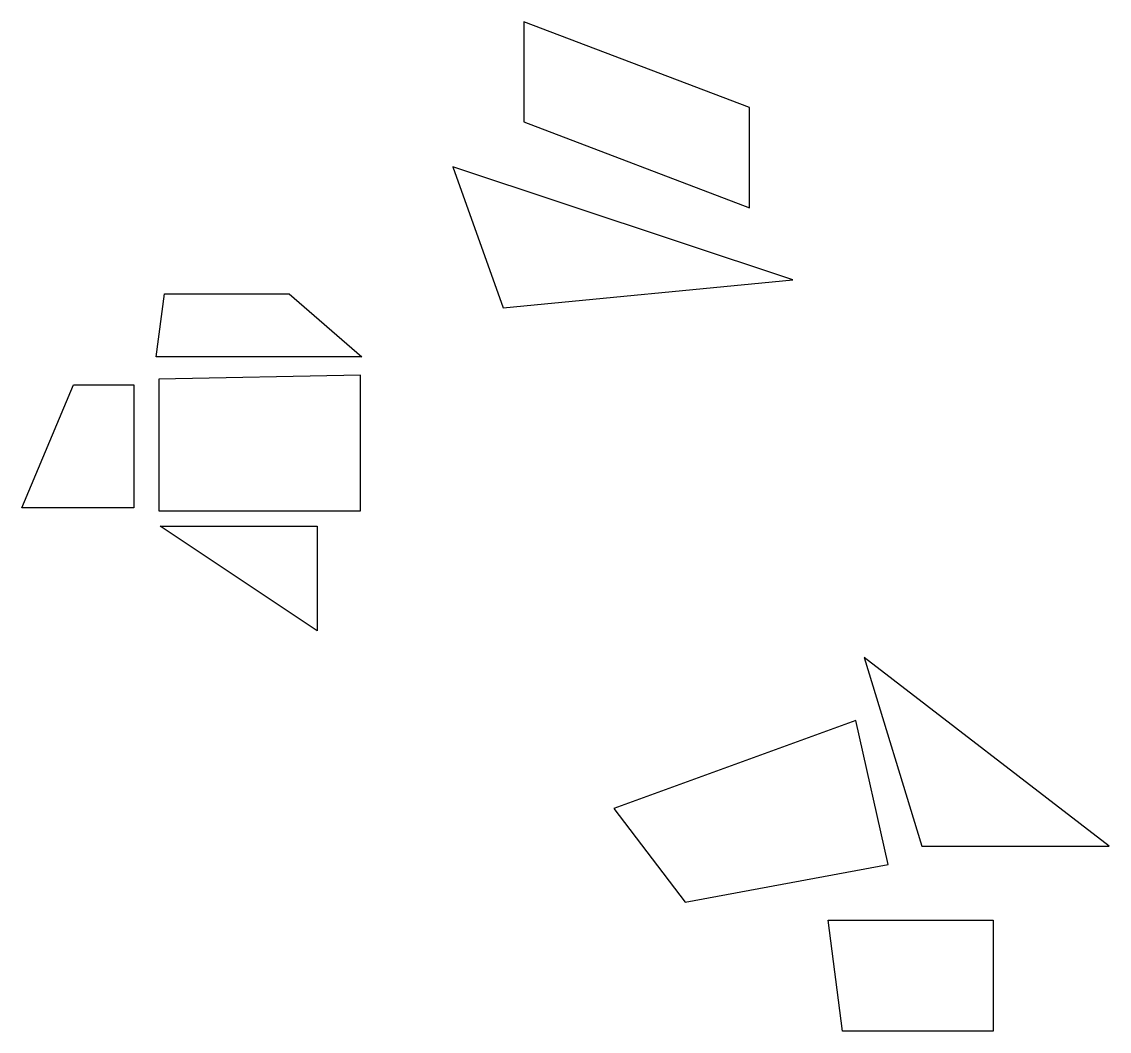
# Model space of a CAD drawing. Extents: x 138 to 327, y -24 to 152.
import ezdxf

# ---------------------------------------------------------------- set-up
doc = ezdxf.new("R2010")
doc.units = 0
doc.header["$LTSCALE"] = 0.5
doc.layers.add('JMD', color=6, linetype='CONTINUOUS')

msp = doc.modelspace()

# ---------------------------------------------------------------- linework, layer by layer
at = {"layer": 'JMD', "linetype": 'Continuous', "flags": 128}
msp.add_lwpolyline([(225.12, 152.07), (225.12, 134.58), (264.51, 119.58), (264.51, 137.08)], close=True, dxfattribs=at)
for points in [[(212.76, 126.77), (221.55, 102.12), (272.11, 107), (212.76, 126.77)], [(162.45, 104.56), (184.18, 104.56), (196.88, 93.58), (160.98, 93.58), (162.45, 104.56)], [(161.47, 89.67), (161.47, 66.73), (196.64, 66.73), (196.64, 90.41), (161.47, 89.67)], [(146.57, 88.7), (157.07, 88.7), (157.07, 67.22), (137.53, 67.22), (146.57, 88.7)], [(161.71, 64.05), (189.07, 64.05), (189.07, 45.74), (161.71, 64.05)], [(284.56, 41.1), (294.58, 8.16), (327.3, 8.16), (284.56, 41.1)], [(283.1, 30.12), (240.84, 14.75), (253.3, -1.61), (288.71, 4.98), (283.1, 30.12)], [(278.26, -4.76), (307.02, -4.76), (307.02, -24.12), (280.76, -24.12), (278.26, -4.76)]]:
    msp.add_lwpolyline(points, dxfattribs=at)

doc.saveas('drawing.dxf')
